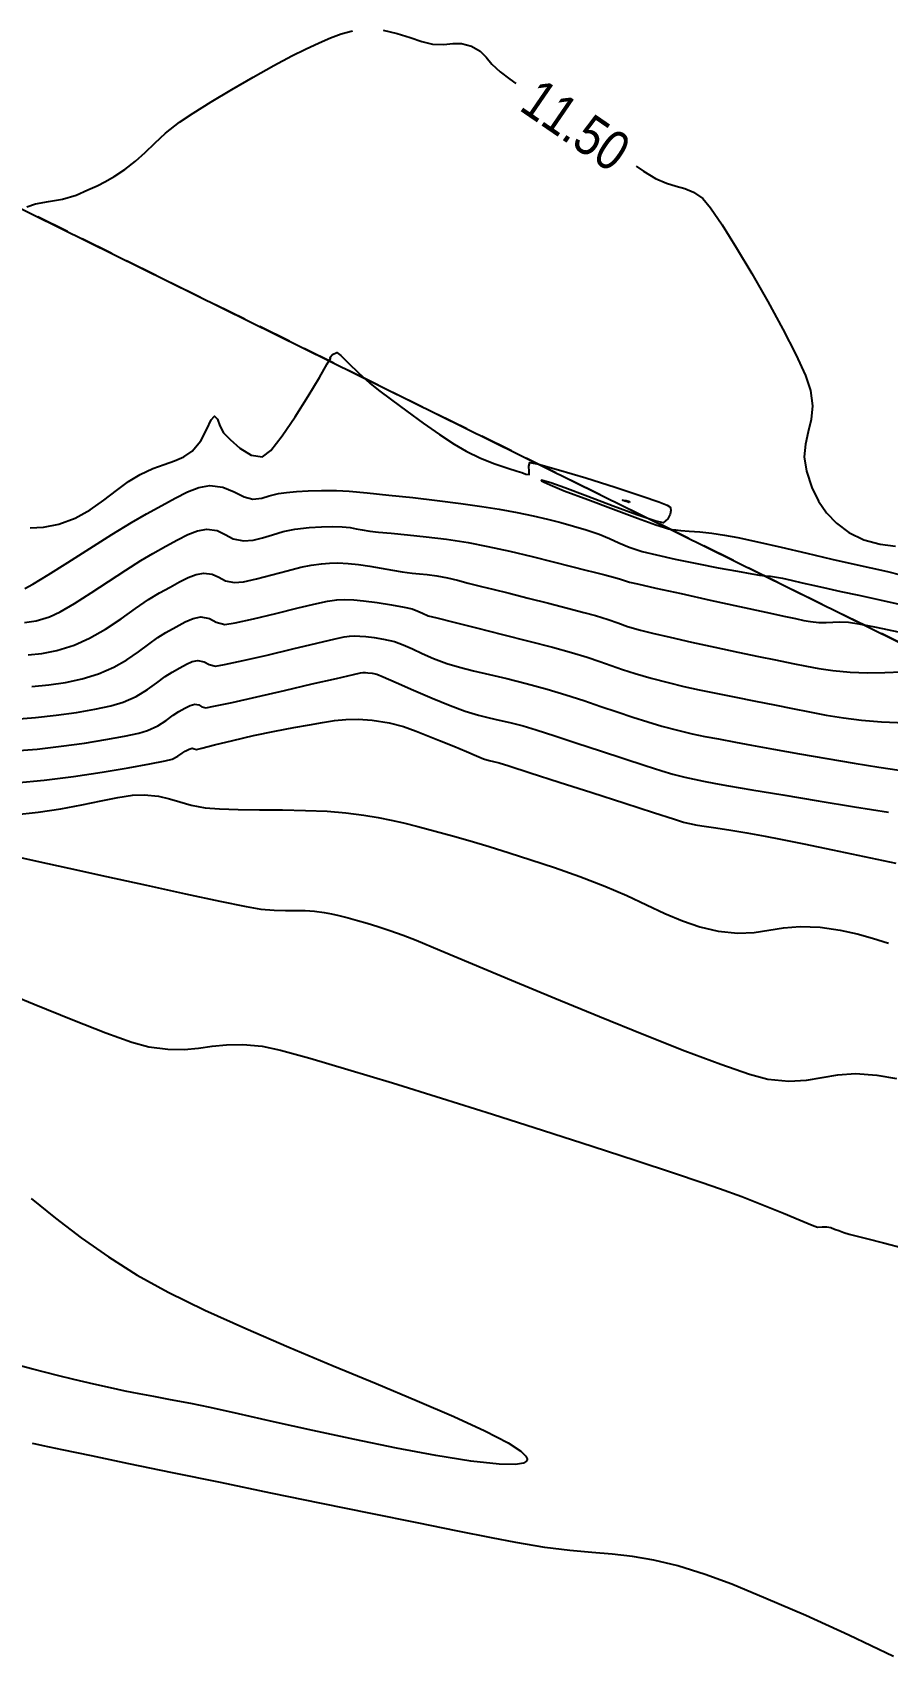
# Model space of a CAD drawing. Header units: metres. Extents: x 587880 to 588453, y 2097032 to 2097560.
# Drawn here: x 588053.9 to 588086.3, y 2097109.8 to 2097171.3 of the extents above; entities that cross this region are included whole.
import ezdxf

# ---------------------------------------------------------------- set-up
doc = ezdxf.new("R2010")
doc.units = ezdxf.units.M
doc.header["$LTSCALE"] = 5
doc.header["$MEASUREMENT"] = 0
doc.linetypes.add('DASHED2', pattern=[0.375, 0.25, -0.125])
for name, color, linetype in [('CONT-MJR', 24, 'Continuous'), ('CONT-MNR', 44, 'Continuous'), ('POLIGONO DE ESCRITURAS', 7, 'DASHED2'), ('POLIGONO DE PROPIEDAD', 1, 'Continuous')]:
    doc.layers.add(name, color=color, linetype=linetype)
doc.styles.add('style1', font='ARIALN.TTF', dxfattribs={"height": 1.5})

# ---------------------------------------------------------------- blocks, each defined once
blk = doc.blocks.new('POLÍGONO ESCRITURA CUYUTLÁN')
blk.add_line((222.349, 0), (0, 63.286))

msp = doc.modelspace()

# ---------------------------------------------------------------- linework, layer by layer
at = {"layer": 'CONT-MJR', "flags": 128}
for points, elevation in [([(588053.618, 2097148.942), (588054.057, 2097149.012), (588054.563, 2097149.161), (588054.967, 2097149.353), (588055.51, 2097149.672), (588056.139, 2097150.071), (588056.803, 2097150.506), (588057.449, 2097150.929), (588058.026, 2097151.296), (588058.48, 2097151.561), (588058.972, 2097151.831), (588059.405, 2097152.074), (588059.797, 2097152.273), (588060.165, 2097152.413), (588060.524, 2097152.476), (588060.907, 2097152.426), (588061.209, 2097152.279), (588061.515, 2097152.12), (588061.909, 2097152.036), (588062.274, 2097152.061), (588062.635, 2097152.148), (588063.008, 2097152.266), (588063.408, 2097152.386), (588063.853, 2097152.475), (588064.399, 2097152.538), (588064.869, 2097152.57), (588065.279, 2097152.577), (588065.646, 2097152.565), (588065.943, 2097152.538), (588066.173, 2097152.497), (588066.403, 2097152.449), (588066.699, 2097152.399), (588067.023, 2097152.366), (588067.507, 2097152.324), (588068.119, 2097152.269), (588068.827, 2097152.196), (588069.602, 2097152.099), (588070.411, 2097151.973), (588071.166, 2097151.827), (588071.995, 2097151.644), (588072.839, 2097151.444), (588073.638, 2097151.245), (588074.335, 2097151.067), (588074.869, 2097150.928), (588075.183, 2097150.848), (588075.587, 2097150.747), (588075.918, 2097150.663), (588076.149, 2097150.6), (588076.338, 2097150.538), (588076.529, 2097150.478), (588076.832, 2097150.408), (588077.527, 2097150.253), (588078.487, 2097150.04), (588079.585, 2097149.797), (588080.694, 2097149.553), (588081.686, 2097149.336), (588082.433, 2097149.174), (588082.809, 2097149.094), (588083.127, 2097149.029), (588083.38, 2097148.981), (588083.701, 2097148.947), (588083.975, 2097148.943), (588084.226, 2097148.961), (588084.496, 2097148.976), (588084.823, 2097148.964), (588085.207, 2097148.9), (588085.866, 2097148.766), (588086.695, 2097148.589)], 10), ([(588053.29, 2097142.883), (588054.359, 2097142.983), (588055.471, 2097143.123), (588056.557, 2097143.285), (588057.543, 2097143.45), (588058.361, 2097143.6), (588058.94, 2097143.716), (588059.207, 2097143.78), (588059.42, 2097143.885), (588059.584, 2097144.001), (588059.702, 2097144.083), (588059.85, 2097144.158), (588059.96, 2097144.198), (588060.046, 2097144.172), (588060.134, 2097144.143), (588060.331, 2097144.189), (588060.817, 2097144.312), (588061.5, 2097144.481), (588062.289, 2097144.667), (588063.09, 2097144.841), (588063.813, 2097144.975), (588064.406, 2097145.075), (588064.906, 2097145.164), (588065.354, 2097145.234), (588065.789, 2097145.276), (588066.252, 2097145.284), (588066.783, 2097145.25), (588067.42, 2097145.151), (588067.965, 2097145.007), (588068.446, 2097144.835), (588068.894, 2097144.654), (588069.337, 2097144.482), (588069.878, 2097144.272), (588070.354, 2097144.067), (588070.737, 2097143.897), (588070.999, 2097143.79), (588071.209, 2097143.729), (588071.379, 2097143.692), (588071.591, 2097143.638), (588071.958, 2097143.523), (588072.764, 2097143.264), (588073.862, 2097142.91), (588075.105, 2097142.509), (588076.345, 2097142.109), (588077.434, 2097141.758), (588078.226, 2097141.504), (588078.573, 2097141.395), (588078.734, 2097141.354), (588078.863, 2097141.327), (588079.027, 2097141.295), (588079.267, 2097141.256), (588079.708, 2097141.187), (588080.292, 2097141.095), (588080.964, 2097140.984), (588081.668, 2097140.858), (588082.243, 2097140.745), (588083.124, 2097140.566), (588084.212, 2097140.341), (588085.408, 2097140.091), (588086.614, 2097139.839)], 7.5)]:
    msp.add_lwpolyline(points, dxfattribs=dict(at, elevation=elevation))
at = {"layer": 'CONT-MNR', "flags": 128}
for points, elevation in [([(588053.704, 2097164.681), (588054.035, 2097164.79), (588054.522, 2097164.876), (588055.05, 2097164.966), (588055.574, 2097165.127), (588056.017, 2097165.317), (588056.369, 2097165.474), (588056.683, 2097165.633), (588057.014, 2097165.827), (588057.415, 2097166.091), (588057.826, 2097166.408), (588058.186, 2097166.741), (588058.547, 2097167.095), (588058.961, 2097167.473), (588059.481, 2097167.878), (588060.004, 2097168.229), (588060.686, 2097168.656), (588061.464, 2097169.123), (588062.274, 2097169.592), (588063.052, 2097170.026), (588063.735, 2097170.389), (588064.26, 2097170.644), (588064.781, 2097170.885), (588065.206, 2097171.082), (588065.603, 2097171.233), (588066.043, 2097171.337)], 11.5), ([(588067.192, 2097171.36), (588067.733, 2097171.243), (588068.223, 2097171.085), (588068.667, 2097170.936), (588069.072, 2097170.84), (588069.494, 2097170.824), (588069.837, 2097170.857), (588070.164, 2097170.862), (588070.541, 2097170.764), (588070.876, 2097170.57), (588071.103, 2097170.338), (588071.319, 2097170.076), (588071.623, 2097169.788), (588071.991, 2097169.517), (588072.224, 2097169.35)], 11.5), ([(588076.781, 2097166.215), (588077.056, 2097166.034), (588077.506, 2097165.757), (588077.925, 2097165.57), (588078.29, 2097165.465), (588078.625, 2097165.377), (588078.955, 2097165.239), (588079.305, 2097164.989), (588079.596, 2097164.637), (588080.032, 2097163.997), (588080.569, 2097163.145), (588081.16, 2097162.154), (588081.763, 2097161.099), (588082.331, 2097160.055), (588082.821, 2097159.096), (588083.187, 2097158.297), (588083.385, 2097157.732), (588083.454, 2097157.145), (588083.403, 2097156.631), (588083.295, 2097156.16), (588083.188, 2097155.698), (588083.145, 2097155.216), (588083.225, 2097154.68), (588083.434, 2097154.054), (588083.682, 2097153.534), (588083.987, 2097153.094), (588084.366, 2097152.708), (588084.835, 2097152.351), (588085.405, 2097152.073), (588086.021, 2097151.916), (588086.597, 2097151.843)], 11.5), ([(588053.835, 2097152.537), (588054.331, 2097152.555), (588054.917, 2097152.669), (588055.536, 2097152.898), (588056.101, 2097153.212), (588056.622, 2097153.573), (588057.105, 2097153.942), (588057.559, 2097154.282), (588057.991, 2097154.553), (588058.474, 2097154.774), (588058.907, 2097154.931), (588059.297, 2097155.065), (588059.648, 2097155.22), (588059.966, 2097155.437), (588060.289, 2097155.829), (588060.518, 2097156.266), (588060.682, 2097156.62), (588060.812, 2097156.763), (588060.926, 2097156.645), (588061.008, 2097156.388), (588061.157, 2097156.123), (588061.4, 2097155.87), (588061.768, 2097155.545), (588062.198, 2097155.283), (588062.627, 2097155.222), (588062.941, 2097155.464), (588063.374, 2097156.009), (588063.867, 2097156.733), (588064.357, 2097157.512), (588064.783, 2097158.222), (588065.083, 2097158.74), (588065.198, 2097158.941), (588065.193, 2097158.996), (588065.284, 2097159.086), (588065.446, 2097159.168), (588065.599, 2097159.051), (588065.885, 2097158.765), (588066.261, 2097158.391), (588066.688, 2097158.011), (588067.027, 2097157.743), (588067.512, 2097157.374), (588068.091, 2097156.943), (588068.714, 2097156.493), (588069.329, 2097156.063), (588069.887, 2097155.695), (588070.335, 2097155.429), (588070.883, 2097155.17), (588071.431, 2097154.956), (588071.916, 2097154.791), (588072.277, 2097154.681), (588072.451, 2097154.629), (588072.603, 2097154.562), (588072.721, 2097154.548), (588072.732, 2097154.668), (588072.714, 2097154.863), (588072.757, 2097155.005), (588073.081, 2097154.942), (588073.843, 2097154.73), (588074.869, 2097154.423), (588075.981, 2097154.073), (588077.003, 2097153.735), (588077.637, 2097153.51), (588077.947, 2097153.385), (588078.053, 2097153.329), (588078.072, 2097153.311), (588078.084, 2097153.274), (588078.091, 2097153.191), (588078.064, 2097153.053), (588077.972, 2097152.873), (588077.796, 2097152.723), (588077.48, 2097152.791), (588076.802, 2097153.023), (588075.91, 2097153.352), (588074.953, 2097153.713), (588074.08, 2097154.04), (588073.543, 2097154.233), (588073.284, 2097154.315), (588073.198, 2097154.332), (588073.184, 2097154.327), (588073.192, 2097154.315), (588073.269, 2097154.269), (588073.521, 2097154.155), (588074.058, 2097153.937), (588074.943, 2097153.598), (588075.918, 2097153.234), (588076.831, 2097152.9), (588077.525, 2097152.65), (588077.845, 2097152.539), (588078, 2097152.498), (588078.126, 2097152.474), (588078.285, 2097152.45), (588078.474, 2097152.431), (588078.785, 2097152.408), (588079.184, 2097152.375), (588079.642, 2097152.327), (588080.125, 2097152.259), (588080.624, 2097152.162), (588081.37, 2097151.999), (588082.272, 2097151.794), (588083.242, 2097151.57), (588084.191, 2097151.35), (588085.03, 2097151.158), (588085.669, 2097151.016), (588086.291, 2097150.875), (588086.783, 2097150.753)], 11), ([(588053.635, 2097150.238), (588053.936, 2097150.401), (588054.507, 2097150.752), (588055.256, 2097151.224), (588056.093, 2097151.755), (588056.929, 2097152.28), (588057.673, 2097152.735), (588058.236, 2097153.057), (588058.814, 2097153.374), (588059.323, 2097153.659), (588059.783, 2097153.893), (588060.215, 2097154.057), (588060.637, 2097154.132), (588061.13, 2097154.07), (588061.556, 2097153.895), (588061.93, 2097153.708), (588062.264, 2097153.614), (588062.607, 2097153.65), (588062.882, 2097153.746), (588063.232, 2097153.833), (588063.534, 2097153.87), (588063.912, 2097153.907), (588064.359, 2097153.935), (588064.866, 2097153.949), (588065.426, 2097153.943), (588065.909, 2097153.914), (588066.59, 2097153.855), (588067.413, 2097153.773), (588068.317, 2097153.673), (588069.245, 2097153.563), (588070.138, 2097153.449), (588070.938, 2097153.337), (588071.587, 2097153.233), (588072.277, 2097153.107), (588072.883, 2097152.983), (588073.426, 2097152.86), (588073.926, 2097152.733), (588074.404, 2097152.6), (588074.88, 2097152.457), (588075.379, 2097152.285), (588075.767, 2097152.122), (588076.118, 2097151.964), (588076.507, 2097151.805), (588077.007, 2097151.641), (588077.543, 2097151.504), (588078.261, 2097151.346), (588079.072, 2097151.18), (588079.886, 2097151.022), (588080.613, 2097150.886), (588081.164, 2097150.786), (588081.449, 2097150.737), (588081.679, 2097150.71), (588081.864, 2097150.698), (588082.094, 2097150.67), (588082.322, 2097150.625), (588082.652, 2097150.55), (588083.062, 2097150.454), (588083.531, 2097150.346), (588084.038, 2097150.234), (588084.527, 2097150.127), (588085.205, 2097149.977), (588086.002, 2097149.802), (588086.848, 2097149.621)], 10.5), ([(588053.75, 2097147.72), (588054.277, 2097147.773), (588054.846, 2097147.887), (588055.492, 2097148.085), (588056.084, 2097148.349), (588056.685, 2097148.698), (588057.272, 2097149.087), (588057.822, 2097149.474), (588058.314, 2097149.815), (588058.724, 2097150.066), (588059.13, 2097150.288), (588059.488, 2097150.488), (588059.811, 2097150.653), (588060.115, 2097150.768), (588060.411, 2097150.821), (588060.727, 2097150.779), (588060.976, 2097150.658), (588061.229, 2097150.527), (588061.554, 2097150.457), (588061.906, 2097150.492), (588062.403, 2097150.6), (588062.977, 2097150.748), (588063.559, 2097150.904), (588064.081, 2097151.038), (588064.474, 2097151.118), (588064.863, 2097151.169), (588065.169, 2097151.196), (588065.476, 2097151.202), (588065.867, 2097151.187), (588066.262, 2097151.149), (588066.69, 2097151.082), (588067.126, 2097151.002), (588067.546, 2097150.924), (588067.923, 2097150.864), (588068.292, 2097150.821), (588068.58, 2097150.796), (588068.868, 2097150.768), (588069.234, 2097150.713), (588069.636, 2097150.634), (588070.013, 2097150.545), (588070.423, 2097150.441), (588070.92, 2097150.316), (588071.354, 2097150.208), (588071.969, 2097150.054), (588072.693, 2097149.872), (588073.453, 2097149.678), (588074.179, 2097149.491), (588074.797, 2097149.329), (588075.237, 2097149.208), (588075.717, 2097149.059), (588076.086, 2097148.93), (588076.456, 2097148.803), (588076.937, 2097148.661), (588077.396, 2097148.547), (588078.067, 2097148.39), (588078.878, 2097148.207), (588079.755, 2097148.014), (588080.626, 2097147.827), (588081.416, 2097147.662), (588082.053, 2097147.535), (588082.706, 2097147.402), (588083.225, 2097147.293), (588083.7, 2097147.202), (588084.223, 2097147.128), (588084.883, 2097147.066), (588085.532, 2097147.043), (588086.194, 2097147.055), (588086.844, 2097147.085)], 9.5), ([(588053.893, 2097146.529), (588054.537, 2097146.587), (588055.174, 2097146.682), (588055.803, 2097146.819), (588056.421, 2097147.009), (588056.995, 2097147.255), (588057.498, 2097147.541), (588057.939, 2097147.84), (588058.326, 2097148.128), (588058.667, 2097148.38), (588058.969, 2097148.57), (588059.362, 2097148.787), (588059.701, 2097148.972), (588060.006, 2097149.105), (588060.298, 2097149.165), (588060.616, 2097149.104), (588060.873, 2097148.965), (588061.199, 2097148.878), (588061.598, 2097148.934), (588062.292, 2097149.086), (588063.135, 2097149.29), (588063.981, 2097149.501), (588064.683, 2097149.673), (588065.095, 2097149.76), (588065.449, 2097149.805), (588065.732, 2097149.82), (588066.088, 2097149.81), (588066.458, 2097149.772), (588066.97, 2097149.701), (588067.518, 2097149.613), (588067.993, 2097149.528), (588068.29, 2097149.463), (588068.514, 2097149.381), (588068.686, 2097149.296), (588068.908, 2097149.205), (588069.226, 2097149.119), (588069.869, 2097148.957), (588070.733, 2097148.742), (588071.714, 2097148.497), (588072.709, 2097148.245), (588073.614, 2097148.01), (588074.326, 2097147.815), (588074.925, 2097147.633), (588075.408, 2097147.472), (588075.834, 2097147.321), (588076.26, 2097147.173), (588076.745, 2097147.017), (588077.346, 2097146.845), (588077.988, 2097146.677), (588078.582, 2097146.532), (588079.17, 2097146.4), (588079.791, 2097146.27), (588080.486, 2097146.132), (588081.296, 2097145.975), (588082.019, 2097145.831), (588082.692, 2097145.694), (588083.337, 2097145.565), (588083.975, 2097145.447), (588084.628, 2097145.342), (588085.317, 2097145.255), (588086.065, 2097145.186), (588086.975, 2097145.149)], 9), ([(588053.248, 2097145.295), (588054.031, 2097145.352), (588054.822, 2097145.436), (588055.586, 2097145.542), (588056.286, 2097145.664), (588056.886, 2097145.796), (588057.35, 2097145.933), (588057.847, 2097146.153), (588058.272, 2097146.409), (588058.634, 2097146.669), (588058.945, 2097146.902), (588059.213, 2097147.074), (588059.501, 2097147.233), (588059.748, 2097147.368), (588059.971, 2097147.466), (588060.185, 2097147.51), (588060.418, 2097147.465), (588060.605, 2097147.363), (588060.844, 2097147.3), (588061.194, 2097147.355), (588061.894, 2097147.507), (588062.804, 2097147.717), (588063.782, 2097147.949), (588064.688, 2097148.166), (588065.379, 2097148.329), (588065.716, 2097148.402), (588065.927, 2097148.429), (588066.096, 2097148.438), (588066.309, 2097148.432), (588066.545, 2097148.416), (588066.853, 2097148.383), (588067.217, 2097148.322), (588067.623, 2097148.225), (588067.96, 2097148.107), (588068.305, 2097147.953), (588068.681, 2097147.775), (588069.107, 2097147.587), (588069.605, 2097147.4), (588070.084, 2097147.257), (588070.621, 2097147.121), (588071.219, 2097146.98), (588071.882, 2097146.825), (588072.613, 2097146.643), (588073.414, 2097146.423), (588074.119, 2097146.211), (588074.794, 2097145.993), (588075.442, 2097145.775), (588076.062, 2097145.563), (588076.654, 2097145.364), (588077.218, 2097145.184), (588077.755, 2097145.028), (588078.394, 2097144.861), (588078.905, 2097144.739), (588079.374, 2097144.639), (588079.89, 2097144.539), (588080.54, 2097144.415), (588081.146, 2097144.301), (588081.978, 2097144.151), (588082.957, 2097143.977), (588084.002, 2097143.797), (588085.034, 2097143.624), (588085.972, 2097143.475), (588086.737, 2097143.363)], 8.5), ([(588053.221, 2097144.087), (588054.096, 2097144.159), (588054.999, 2097144.262), (588055.883, 2097144.386), (588056.701, 2097144.518), (588057.404, 2097144.648), (588057.946, 2097144.765), (588058.279, 2097144.856), (588058.664, 2097145.035), (588058.981, 2097145.241), (588059.241, 2097145.435), (588059.457, 2097145.579), (588059.694, 2097145.71), (588059.891, 2097145.809), (588060.072, 2097145.854), (588060.219, 2097145.826), (588060.338, 2097145.762), (588060.489, 2097145.721), (588060.792, 2097145.776), (588061.475, 2097145.924), (588062.409, 2097146.135), (588063.465, 2097146.377), (588064.514, 2097146.621), (588065.429, 2097146.834), (588066.079, 2097146.985), (588066.337, 2097147.044), (588066.433, 2097147.053), (588066.53, 2097147.054), (588066.622, 2097147.047), (588066.776, 2097147.027), (588066.957, 2097146.987), (588067.202, 2097146.888), (588067.694, 2097146.674), (588068.341, 2097146.391), (588069.052, 2097146.086), (588069.736, 2097145.806), (588070.302, 2097145.595), (588070.805, 2097145.441), (588071.21, 2097145.339), (588071.585, 2097145.258), (588071.994, 2097145.166), (588072.503, 2097145.031), (588072.995, 2097144.88), (588073.696, 2097144.656), (588074.532, 2097144.383), (588075.43, 2097144.088), (588076.316, 2097143.798), (588077.116, 2097143.538), (588077.756, 2097143.334), (588078.164, 2097143.212), (588078.615, 2097143.095), (588078.969, 2097143.014), (588079.325, 2097142.943), (588079.783, 2097142.855), (588080.269, 2097142.77), (588081.161, 2097142.619), (588082.337, 2097142.423), (588083.673, 2097142.202), (588085.046, 2097141.976), (588086.331, 2097141.766)], 8), ([(588053.211, 2097141.668), (588054.129, 2097141.766), (588054.993, 2097141.9), (588055.791, 2097142.051), (588056.515, 2097142.199), (588057.156, 2097142.325), (588057.702, 2097142.409), (588058.146, 2097142.432), (588058.685, 2097142.378), (588059.11, 2097142.278), (588059.497, 2097142.156), (588059.923, 2097142.034), (588060.464, 2097141.937), (588061.007, 2097141.895), (588061.709, 2097141.874), (588062.519, 2097141.864), (588063.385, 2097141.855), (588064.253, 2097141.839), (588065.072, 2097141.804), (588065.79, 2097141.743), (588066.465, 2097141.655), (588067.012, 2097141.568), (588067.495, 2097141.472), (588067.974, 2097141.36), (588068.513, 2097141.222), (588069.173, 2097141.05), (588069.82, 2097140.878), (588070.496, 2097140.687), (588071.21, 2097140.475), (588071.973, 2097140.237), (588072.794, 2097139.97), (588073.683, 2097139.67), (588074.65, 2097139.333), (588075.593, 2097138.972), (588076.426, 2097138.61), (588077.175, 2097138.261), (588077.868, 2097137.939), (588078.532, 2097137.657), (588079.194, 2097137.43), (588079.881, 2097137.27), (588080.624, 2097137.194), (588081.241, 2097137.22), (588081.797, 2097137.301), (588082.356, 2097137.39), (588082.983, 2097137.443), (588083.74, 2097137.414), (588084.503, 2097137.307), (588085.145, 2097137.167), (588085.732, 2097136.999), (588086.33, 2097136.812)], 7), ([(588053.24, 2097140.099), (588054.087, 2097139.915), (588055.29, 2097139.65), (588056.717, 2097139.336), (588058.235, 2097139.003), (588059.711, 2097138.682), (588061.015, 2097138.405), (588062.012, 2097138.201), (588062.571, 2097138.101), (588063.067, 2097138.058), (588063.501, 2097138.048), (588063.889, 2097138.052), (588064.247, 2097138.051), (588064.593, 2097138.028), (588064.958, 2097137.978), (588065.241, 2097137.925), (588065.521, 2097137.857), (588065.878, 2097137.765), (588066.223, 2097137.672), (588066.59, 2097137.565), (588066.993, 2097137.439), (588067.445, 2097137.29), (588067.957, 2097137.113), (588068.444, 2097136.92), (588069.35, 2097136.545), (588070.585, 2097136.028), (588072.063, 2097135.41), (588073.694, 2097134.732), (588075.39, 2097134.034), (588077.064, 2097133.357), (588078.627, 2097132.741), (588079.99, 2097132.227), (588081.065, 2097131.856), (588081.765, 2097131.668), (588082.561, 2097131.592), (588083.224, 2097131.629), (588083.821, 2097131.725), (588084.42, 2097131.825), (588085.088, 2097131.876), (588085.891, 2097131.822), (588086.639, 2097131.685)], 6.5), ([(588052.378, 2097135.162), (588053.986, 2097134.498), (588055.448, 2097133.905), (588056.701, 2097133.417), (588057.682, 2097133.067), (588058.329, 2097132.887), (588059.047, 2097132.797), (588059.657, 2097132.793), (588060.201, 2097132.842), (588060.724, 2097132.911), (588061.271, 2097132.967), (588061.885, 2097132.978), (588062.611, 2097132.909), (588063.31, 2097132.757), (588064.423, 2097132.456), (588065.866, 2097132.035), (588067.556, 2097131.523), (588069.409, 2097130.948), (588071.342, 2097130.337), (588073.27, 2097129.721), (588075.112, 2097129.126), (588076.782, 2097128.581), (588078.198, 2097128.115), (588079.276, 2097127.756), (588079.932, 2097127.532), (588080.778, 2097127.221), (588081.605, 2097126.896), (588082.361, 2097126.588), (588082.989, 2097126.327), (588083.437, 2097126.143), (588083.649, 2097126.067), (588083.826, 2097126.071), (588084.003, 2097126.08), (588084.15, 2097126.045), (588084.294, 2097125.993), (588084.453, 2097125.934), (588084.646, 2097125.867), (588084.839, 2097125.801), (588085.05, 2097125.748), (588085.499, 2097125.636), (588086.139, 2097125.474), (588086.92, 2097125.265)], 6), ([(588053.865, 2097127.152), (588054.796, 2097126.403), (588055.766, 2097125.665), (588056.792, 2097124.946), (588057.889, 2097124.251), (588059.062, 2097123.607), (588060.451, 2097122.928), (588061.995, 2097122.228), (588063.632, 2097121.521), (588065.299, 2097120.821), (588066.936, 2097120.141), (588068.48, 2097119.495), (588069.869, 2097118.896), (588071.042, 2097118.359), (588071.937, 2097117.896), (588072.411, 2097117.588), (588072.605, 2097117.399), (588072.65, 2097117.294), (588072.645, 2097117.248), (588072.62, 2097117.204), (588072.512, 2097117.136), (588072.215, 2097117.082), (588071.596, 2097117.088), (588070.522, 2097117.204), (588069.195, 2097117.416), (588067.699, 2097117.697), (588066.119, 2097118.023), (588064.54, 2097118.366), (588063.044, 2097118.7), (588061.718, 2097119), (588060.645, 2097119.24), (588059.91, 2097119.392), (588059.146, 2097119.534), (588058.511, 2097119.651), (588057.953, 2097119.757), (588057.423, 2097119.862), (588056.868, 2097119.98), (588056.238, 2097120.121), (588055.482, 2097120.298), (588054.863, 2097120.452), (588053.937, 2097120.692), (588052.751, 2097121.004)], 5.5), ([(588086.517, 2097109.814), (588084.837, 2097110.616), (588083.2, 2097111.361), (588081.691, 2097112.015), (588080.395, 2097112.546), (588079.396, 2097112.918), (588078.354, 2097113.243), (588077.451, 2097113.46), (588076.641, 2097113.599), (588075.872, 2097113.688), (588075.095, 2097113.756), (588074.262, 2097113.832), (588073.322, 2097113.946), (588072.226, 2097114.125), (588071.298, 2097114.304), (588070.025, 2097114.556), (588068.48, 2097114.868), (588066.736, 2097115.222), (588064.866, 2097115.605), (588062.941, 2097116.001), (588061.035, 2097116.394), (588059.22, 2097116.77), (588057.568, 2097117.112), (588056.152, 2097117.406), (588055.045, 2097117.636), (588054.319, 2097117.788), (588054.046, 2097117.845), (588053.916, 2097117.879)], 6)]:
    msp.add_lwpolyline(points, dxfattribs=dict(at, elevation=elevation))
at = {"layer": 'CONT-MNR', "elevation": 10.5, "flags": 128}
msp.add_lwpolyline([(588076.511, 2097153.494), (588076.503, 2097153.496), (588076.455, 2097153.509), (588076.345, 2097153.542), (588076.26, 2097153.581), (588076.394, 2097153.56), (588076.524, 2097153.523)], close=True, dxfattribs=at)
at = {"layer": 'POLIGONO DE PROPIEDAD', "linetype": 'Continuous', "flags": 128}
msp.add_lwpolyline([(588132.581, 2097125.566), (588230.459, 2097334.983), (588085.421, 2097409.317), (588022.918, 2097438.392), (587925.28, 2097227.892)], close=True, dxfattribs=at)

# ---------------------------------------------------------------- block references
at = {"layer": 'POLIGONO DE ESCRITURAS', "rotation": 349.6161373277561}
msp.add_blockref('POLÍGONO ESCRITURA CUYUTLÁN', (587913.873, 2097165.642), dxfattribs=at)

# ---------------------------------------------------------------- texts
at = {"layer": 'CONT-MNR', "insert": (588074.49, 2097167.765, 11.5), "char_height": 1.5, "attachment_point": 5, "rotation": 325.55324, "style": 'style1'}
msp.add_mtext('{11.50}', dxfattribs=at)

doc.saveas('drawing.dxf')
